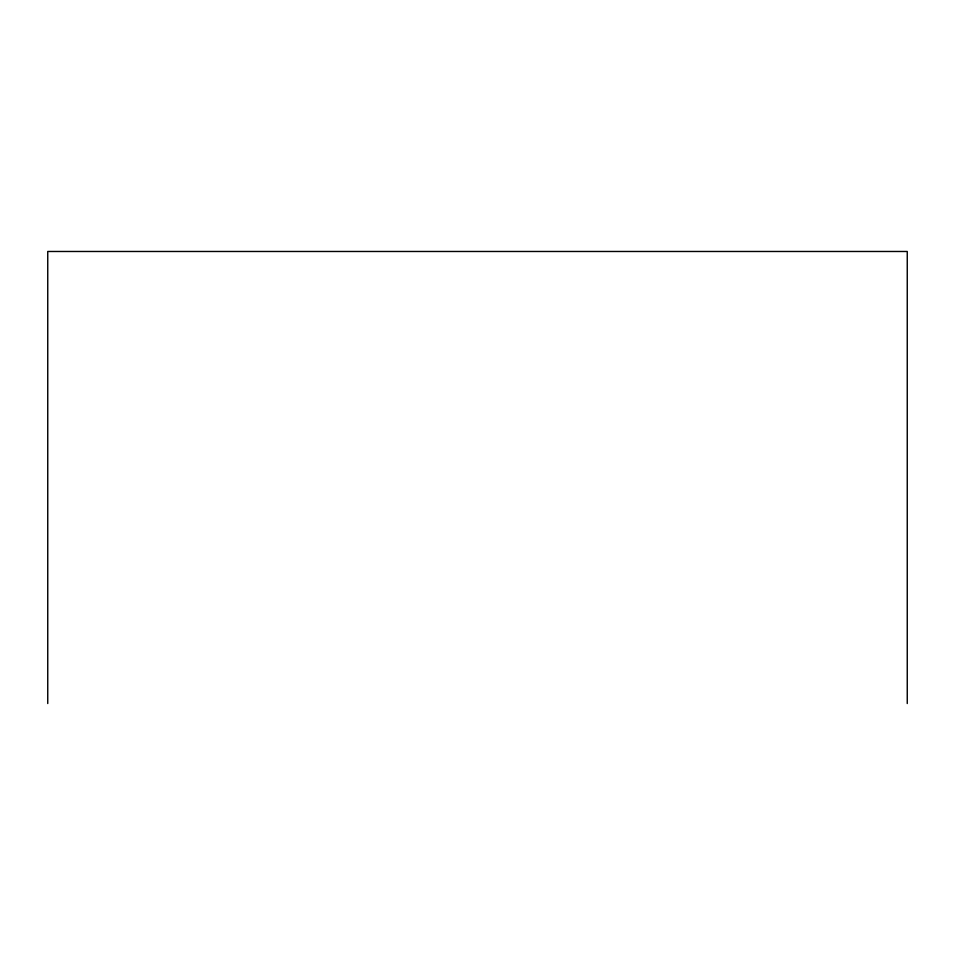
<?xml version="1.0" encoding="UTF-8"?>
<svg xmlns="http://www.w3.org/2000/svg" width="955" height="955" viewBox="0 0 955 955"><rect width="100%" height="100%" fill="white"/><g stroke="black" fill="none" stroke-linecap="round" stroke-linejoin="round"><path stroke-width="1.43" d="M907.25 703.525L907.25 251.475L47.75 251.475L47.75 703.525"/></g></svg>
